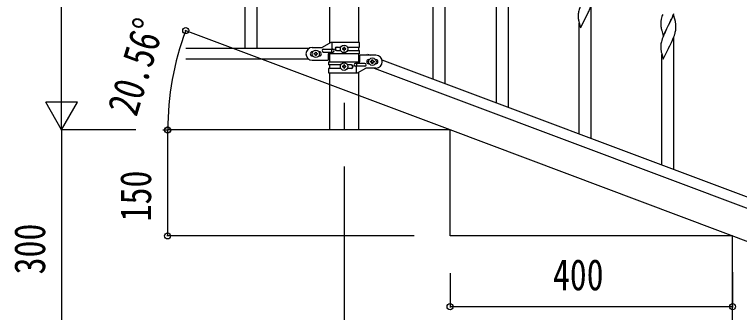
# Model space of a CAD drawing. Units: millimetres, scale not verified. Extents: x -4015 to 4015, y -2862 to 2860.
# Drawn here: x 1963 to 2990, y 702 to 1123 of the extents above; entities that cross this region are included whole.
import ezdxf
from ezdxf.enums import TextEntityAlignment as Align

# ---------------------------------------------------------------- set-up
doc = ezdxf.new("R2010")
doc.units = ezdxf.units.MM
doc.header["$LTSCALE"] = 10
for name, color, linetype in [('0-2_YKK_12', 2, 'Continuous'), ('0-3_YKK_A1', 4, 'Continuous'), ('0-4_YKK_D', 6, 'Continuous')]:
    doc.layers.add(name, color=color, linetype=linetype)
doc.styles.add('ＭＳ ゴシック', font='')
doc.styles.get('ＭＳ ゴシック').set_extended_font_data('MS Gothic')

msp = doc.modelspace()

# ---------------------------------------------------------------- linework, layer by layer
at = {"layer": '0-2_YKK_12'}
msp.add_line((2429.69, 989.76), (2429.69, 960.1), dxfattribs=at)
at = {"layer": '0-3_YKK_A1'}
for p, q in [((2289.19, 1735.14), (2289.19, 1075.14)), ((2306.19, 1735.14), (2306.19, 1075.14)), ((2409.44, 1082.84), (2409.44, 1646.58)), ((2449.94, 1646.58), (2449.94, 1083.64)), ((2572.69, 1025.82), (2572.69, 1212.94)), ((2555.69, 1032.2), (2555.69, 1188.19)), ((2662.69, 992.44), (2662.69, 1179.55)), ((2645.69, 998.81), (2645.69, 1154.81)), ((2779.69, 948.46), (2779.69, 1135.57)), ((2771.86, 1119.11), (2771.7, 1118.78)), ((2762.69, 954.84), (2762.69, 1110.83)), ((2896.69, 904.48), (2896.69, 1091.6)), ((2410.81, 1083.64), (2398.69, 1076.64)), ((2451.69, 1083.64), (2410.81, 1083.64)), ((2412.72, 1074.14), (2412.72, 1083.64)), ((2451.69, 1077.14), (2451.69, 1083.64)), ((2379.71, 1075.14), (2205.83, 1075.14)), ((2384.69, 1076.64), (2398.69, 1076.64)), ((2385.32, 1070.64), (2384.69, 1070.64)), ((2391.13, 1068.12), (2392.09, 1068.12)), ((2394.69, 1070.64), (2394.06, 1070.64)), ((2400.49, 1074.14), (2413.57, 1074.14)), ((2400.49, 1070.14), (2413.57, 1070.14)), ((2407.19, 1067.64), (2407.19, 1058.64)), ((2451.69, 1067.64), (2407.19, 1067.64)), ((2409.44, 1056.57), (2409.44, 1067.64)), ((2412.16, 1070.14), (2412.16, 1074.14)), ((2412.72, 1067.64), (2412.72, 1070.14)), ((2419.09, 1077.14), (2425.02, 1077.14)), ((2419.09, 1072.14), (2425.01, 1072.14)), ((2428.25, 1075.12), (2427.29, 1075.12)), ((2431.13, 1074.16), (2432.09, 1074.16)), ((2434.36, 1077.14), (2451.69, 1077.14)), ((2434.36, 1072.14), (2451.69, 1072.14)), ((2449.94, 1077.14), (2449.94, 1072.14)), ((2449.94, 1067.64), (2449.94, 1056.57)), ((2451.69, 1067.64), (2451.69, 1072.14)), ((2888.86, 1075.13), (2888.7, 1074.8)), ((2379.71, 1060.14), (2205.83, 1060.14)), ((2385.32, 1064.64), (2384.69, 1064.64)), ((2384.69, 1058.64), (2407.19, 1058.64)), ((2388.25, 1067.16), (2387.29, 1067.16)), ((2394.69, 1064.64), (2394.06, 1064.64)), ((2449.94, 1066.07), (2449.94, 1061.07)), ((2452.19, 1056.57), (2452.19, 1065.57)), ((2474.69, 1065.57), (2452.19, 1065.57)), ((2462.38, 1065.57), (2462.96, 1067.11)), ((2462.96, 1067.11), (2467.05, 1065.57)), ((2464.69, 1059.57), (2465.32, 1059.57)), ((2474.06, 1059.57), (2474.69, 1059.57)), ((2483.19, 1059.39), (3187.05, 795.39)), ((2879.69, 910.86), (2879.69, 1066.85)), ((2407.69, 1056.57), (2407.69, 1052.07)), ((2407.69, 1056.57), (2452.19, 1056.57)), ((2425.01, 1052.07), (2407.69, 1052.07)), ((2407.69, 1047.07), (2407.69, 1040.57)), ((2425.02, 1047.07), (2407.69, 1047.07)), ((2409.44, 1047.07), (2409.44, 1052.07)), ((2428.25, 1050.05), (2427.29, 1050.05)), ((2431.13, 1049.09), (2432.09, 1049.09)), ((2440.28, 1052.07), (2434.36, 1052.07)), ((2440.28, 1047.07), (2434.36, 1047.07)), ((2458.89, 1054.07), (2445.81, 1054.07)), ((2458.89, 1050.07), (2445.81, 1050.07)), ((2446.66, 1056.57), (2446.66, 1054.07)), ((2446.66, 1050.07), (2446.66, 1040.57)), ((2447.21, 1054.07), (2447.21, 1050.07)), ((2448.56, 1040.57), (2460.69, 1047.57)), ((2474.69, 1047.57), (2460.69, 1047.57)), ((2464.69, 1053.57), (2465.32, 1053.57)), ((2468.25, 1056.09), (2467.29, 1056.09)), ((2471.13, 1057.05), (2472.09, 1057.05)), ((2472.33, 1047.45), (3176.18, 783.44)), ((2474.06, 1053.57), (2474.69, 1053.57)), ((2407.69, 1040.57), (2448.56, 1040.57)), ((2409.44, 960.1), (2409.44, 1040.57)), ((2449.94, 1041.36), (2449.94, 960.1)), ((2429.69, 998.22), (2429.69, 960.1)), ((3379.69, 660.1), (2579.69, 960.1)), ((2979.69, 660.1), (2979.69, 810.1))]:
    msp.add_line(p, q, dxfattribs=at)
for points in [[(2779.09, 1166.84), (2771.86, 1151.98), (2771.7, 1151.65), (2769.35, 1146.99), (2767.59, 1143.34), (2767.14, 1142.38), (2766.03, 1139.92), (2764.76, 1136.9), (2763.97, 1134.87), (2763.25, 1132.85), (2762.46, 1130.37), (2761.94, 1128.45), (2761.63, 1127.05), (2761.39, 1125.7), (2761.23, 1124.4), (2761.17, 1123.57), (2761.14, 1122.77), (2761.16, 1120.91), (2761.19, 1119.9), (2761.24, 1118.96), (2761.34, 1117.52), (2761.49, 1116.2)], [(2761.86, 1114.03), (2762.12, 1112.85), (2762.37, 1111.89), (2764.64, 1104.25), (2771.86, 1119.11), (2772.03, 1119.44), (2773.75, 1122.82), (2775.25, 1125.88), (2776.14, 1127.75), (2777.69, 1131.17), (2778.13, 1132.17), (2779.17, 1134.7), (2780.3, 1137.73), (2780.97, 1139.73)], [(2878.19, 1112.87), (2878.15, 1112.06), (2878.14, 1111.66), (2878.16, 1109.8), (2878.19, 1108.79), (2878.24, 1107.85), (2878.34, 1106.41), (2878.49, 1105.1), (2878.63, 1104.11), (2878.81, 1103.15), (2878.91, 1102.68), (2879.12, 1101.74), (2879.37, 1100.79), (2881.64, 1093.14), (2888.86, 1108), (2889.03, 1108.33), (2890.96, 1112.13), (2892.47, 1115.23), (2893.14, 1116.64), (2894.48, 1119.56), (2895.34, 1121.57), (2896.56, 1124.6)], [(2896.09, 1122.86), (2888.86, 1108), (2888.7, 1107.67), (2886.35, 1103.01), (2884.59, 1099.36), (2884.14, 1098.4), (2883.03, 1095.94), (2881.76, 1092.92), (2880.97, 1090.89), (2880.25, 1088.87), (2879.46, 1086.39), (2878.94, 1084.47), (2878.63, 1083.07), (2878.39, 1081.72), (2878.23, 1080.42), (2878.17, 1079.59), (2878.14, 1078.8), (2878.16, 1076.93), (2878.19, 1075.92), (2878.24, 1074.98), (2878.34, 1073.54), (2878.49, 1072.23)], [(2879.76, 1120.25), (2879.32, 1118.78), (2878.83, 1116.87), (2878.54, 1115.48), (2878.32, 1114.15)], [(2898.82, 1113.32), (2898.48, 1114.73), (2898.29, 1115.46), (2896.09, 1122.86)], [(2899.56, 1103.53), (2899.58, 1104.33), (2899.58, 1105.48), (2899.53, 1107.21), (2899.47, 1108.45), (2899.36, 1109.86)], [(2898.67, 1098.18), (2899, 1099.6), (2899.27, 1100.96), (2899.46, 1102.28)], [(2878.86, 1070.05), (2879.12, 1068.87), (2879.37, 1067.92), (2881.64, 1060.27), (2888.86, 1075.13), (2889.03, 1075.46), (2890.75, 1078.85), (2892.25, 1081.9), (2893.14, 1083.77), (2894.69, 1087.19), (2895.13, 1088.19), (2896.17, 1090.72), (2897.3, 1093.75), (2897.97, 1095.75)], [(2387.29, 1067.16), (2387.29, 1068.12), (2388.25, 1068.12)], [(2389.21, 1069.08), (2389.21, 1070.04), (2390.17, 1070.04), (2390.17, 1069.08)], [(2392.09, 1068.12), (2392.09, 1067.16), (2391.13, 1067.16)], [(2427.29, 1075.12), (2427.29, 1074.16), (2428.25, 1074.16)], [(2430.17, 1076.08), (2430.17, 1077.04), (2429.21, 1077.04), (2429.21, 1076.08)], [(2429.21, 1073.2), (2429.21, 1072.24), (2430.17, 1072.24), (2430.17, 1073.2)], [(2432.09, 1074.16), (2432.09, 1075.12), (2431.13, 1075.12)], [(2390.17, 1066.2), (2390.17, 1065.24), (2389.21, 1065.24), (2389.21, 1066.2)], [(2469.21, 1058.01), (2469.21, 1058.97), (2470.17, 1058.97), (2470.17, 1058.01)], [(2427.29, 1050.05), (2427.29, 1049.09), (2428.25, 1049.09)], [(2430.17, 1051.01), (2430.17, 1051.97), (2429.21, 1051.97), (2429.21, 1051.01)], [(2429.21, 1048.13), (2429.21, 1047.17), (2430.17, 1047.17), (2430.17, 1048.13)], [(2432.09, 1049.09), (2432.09, 1050.05), (2431.13, 1050.05)], [(2467.29, 1056.09), (2467.29, 1057.05), (2468.25, 1057.05)], [(2470.17, 1055.13), (2470.17, 1054.17), (2469.21, 1054.17), (2469.21, 1055.13)], [(2472.09, 1057.05), (2472.09, 1056.09), (2471.13, 1056.09)], [(2979.69, 810.1), (2579.69, 810.1), (2579.69, 960.1), (2179.69, 960.1)]]:
    msp.add_lwpolyline(points, dxfattribs=at)
for centre in [(2429.69, 1074.64), (2389.69, 1067.64), (2469.69, 1056.57), (2429.69, 1049.57)]:
    msp.add_circle(centre, 5.3, dxfattribs=at)
for centre, radius, start, end in [((2955.39, 1096), 79.42, 159.93435, 162.22611), ((2816.09, 1124.36), 55.21, 188.49987, 190.79162), ((2910.13, 1110.26), 32.04, 173.03232, 175.32407), ((2857.35, 1104.61), 42.37, 9.56725, 11.859), ((2854.5, 1105.01), 45.12, 6.17603, 8.46779), ((2868.14, 1105.53), 31.49, 354.07159, 356.36334), ((2837.57, 1114.47), 63.23, 342.78424, 345.07599), ((2384.69, 1067.64), 9, 90, 270), ((2384.69, 1067.64), 3, 90, 270), ((2388.25, 1069.08), 0.96, 270, 0), ((2391.13, 1069.08), 0.96, 180, 270), ((2394.69, 1067.64), 3, 270, 90), ((2400.49, 1072.14), 2, 90, 270), ((2413.57, 1072.14), 2, 270, 90), ((2419.09, 1074.64), 2.5, 90, 270), ((2419.84, 1074.64), 2.5, 90, 270), ((2428.25, 1076.08), 0.96, 270, 0), ((2428.25, 1073.2), 0.96, 0, 90), ((2431.13, 1076.08), 0.96, 180, 270), ((2431.13, 1073.2), 0.96, 90, 180), ((2933.09, 1080.39), 55.21, 188.49987, 190.79162), ((2388.25, 1066.2), 0.96, 0, 90), ((2391.13, 1066.2), 0.96, 90, 180), ((2464.69, 1056.57), 3, 90, 270), ((2468.25, 1058.01), 0.96, 270, 0), ((2471.13, 1058.01), 0.96, 180, 270), ((2474.69, 1056.57), 9, 270, 90), ((2474.69, 1056.57), 3, 270, 90), ((2428.25, 1051.01), 0.96, 270, 0), ((2428.25, 1048.13), 0.96, 0, 90), ((2431.13, 1051.01), 0.96, 180, 270), ((2431.13, 1048.13), 0.96, 90, 180), ((2439.53, 1049.57), 2.5, 270, 90), ((2440.28, 1049.57), 2.5, 270, 90), ((2445.81, 1052.07), 2, 90, 270), ((2458.89, 1052.07), 2, 270, 90), ((2468.25, 1055.13), 0.96, 0, 90), ((2471.13, 1055.13), 0.96, 90, 180)]:
    msp.add_arc(centre, radius, start, end, dxfattribs=at)
at = {"layer": '0-4_YKK_D'}
for p, q in [((2029.69, 1005.1), (2029.69, 1715.1)), ((2579.69, 960.1), (2204.55, 1100.78)), ((2029.69, 960.1), (2029.69, 1038.04)), ((2029.69, 960.1), (2007.19, 999.07)), ((2052.19, 999.07), (2007.19, 999.07)), ((2029.69, 960.1), (2052.19, 999.07)), ((2133.69, 960.1), (2028.69, 960.1)), ((2134.69, 960.1), (2028.69, 960.1)), ((2029.69, 960.1), (2029.69, 660.1)), ((2173.09, 960.1), (2180.69, 960.1)), ((2179.62, 959.75), (2178.98, 959.75)), ((2179.69, 960.1), (2179.69, 810.1)), ((2429.69, 908.1), (2429.69, 509.1)), ((2528.69, 810.1), (2178.69, 810.1)), ((2579.69, 757.6), (2579.69, 709.1)), ((2979.69, 759.1), (2979.69, 709.1)), ((2979.69, 710.1), (2579.69, 710.1))]:
    msp.add_line(p, q, dxfattribs=at)
for centre in [(2205.49, 1100.42), (2179.69, 960.1), (2179.98, 959.75), (2179.69, 810.1), (2579.69, 710.1), (2979.69, 710.1)]:
    msp.add_circle(centre, 4.25, dxfattribs=at)
msp.add_arc((2580.62, 959.75), 400.64, 159.44395, 180, dxfattribs=at)

# ---------------------------------------------------------------- texts
at = {"layer": '0-4_YKK_D', "style": 'ＭＳ ゴシック', "width": 0.8}
for s, rotation, p in [('20.56°', 72.95, (2148.33, 973.51)), ('150', 90, (2169.69, 830.7)), ('300', 90, (2019.69, 755.7))]:
    msp.add_text(s, height=43.99, rotation=rotation, dxfattribs=at).set_placement(p, align=Align.BOTTOM_LEFT)
msp.add_text('400', height=43.99, dxfattribs=at).set_placement((2725.29, 720.1), align=Align.BOTTOM_LEFT)

doc.saveas('drawing.dxf')
